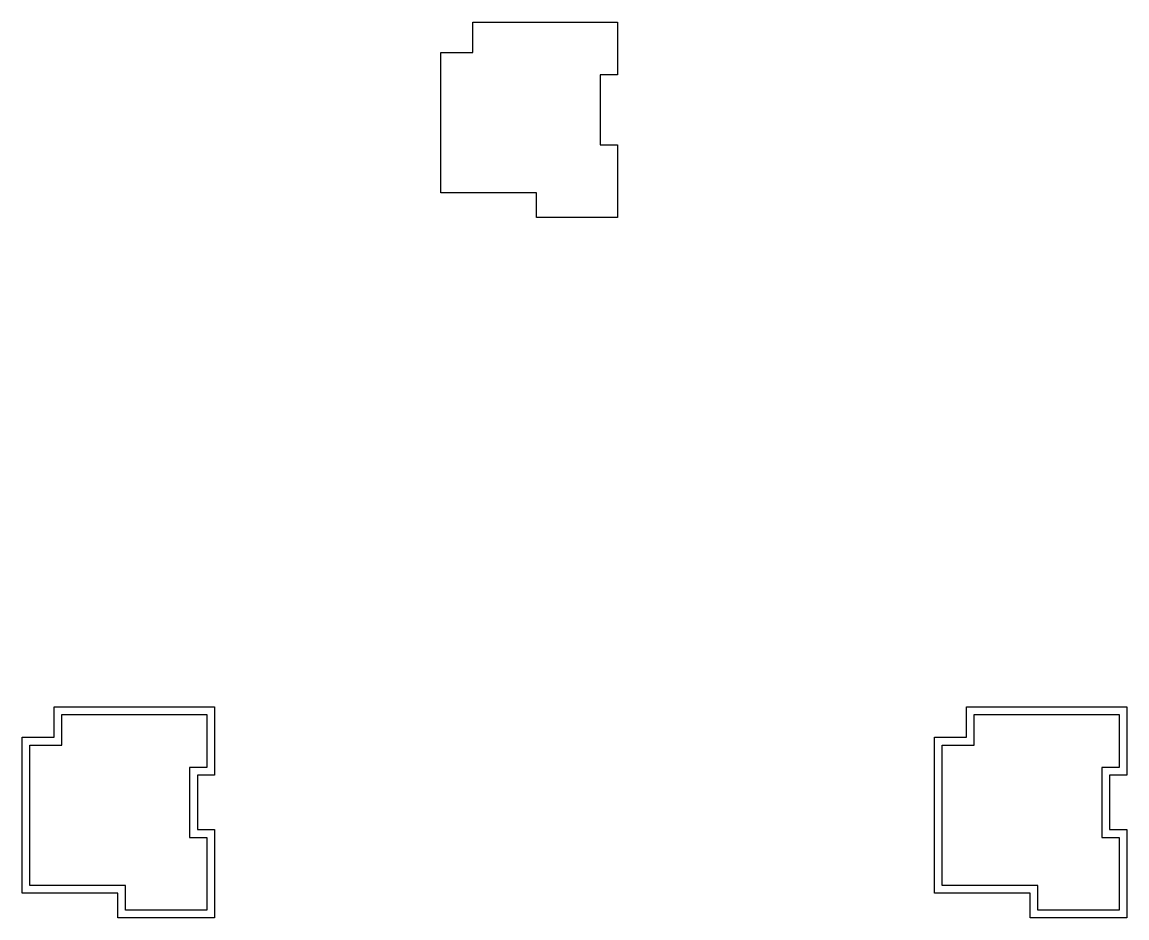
# Model space of a CAD drawing. Header units: metres. Extents: x -1 to 215, y -150 to 286.
# Drawn here: x 172.43 to 214.57, y 204.19 to 238.35 of the extents above; entities that cross this region are included whole.
import ezdxf

# ---------------------------------------------------------------- set-up
doc = ezdxf.new("R2010")
doc.units = ezdxf.units.M

msp = doc.modelspace()

# ---------------------------------------------------------------- linework, layer by layer
for points in [[(188.39974, 231.83571), (188.39974, 237.18571), (189.61974, 237.18571), (189.61974, 238.34571), (195.14398, 238.34571), (195.14398, 236.33571), (194.48398, 236.33571), (194.48398, 233.66571), (195.14398, 233.66571), (195.14398, 230.89571), (192.04974, 230.89571), (192.04974, 231.83571)], [(172.73157, 205.42651), (172.73157, 210.77651), (173.95157, 210.77651), (173.95157, 211.93651), (179.47581, 211.93651), (179.47581, 209.92651), (178.81581, 209.92651), (178.81581, 207.25651), (179.47581, 207.25651), (179.47581, 204.48651), (176.38157, 204.48651), (176.38157, 205.42651)], [(207.52642, 205.42651), (207.52642, 210.77651), (208.74642, 210.77651), (208.74642, 211.93651), (214.27067, 211.93651), (214.27067, 209.92651), (213.61067, 209.92651), (213.61067, 207.25651), (214.27067, 207.25651), (214.27067, 204.48651), (211.17642, 204.48651), (211.17642, 205.42651)]]:
    msp.add_lwpolyline(points, close=True)
for points in [[(172.43157, 205.12651), (172.43157, 211.07651), (173.65157, 211.07651), (173.65157, 212.23651), (179.77581, 212.23651), (179.77581, 209.62651), (179.11581, 209.62651), (179.11581, 207.55651), (179.77581, 207.55651), (179.77581, 204.18651), (176.08157, 204.18651), (176.08157, 205.12651), (172.43157, 205.12651)], [(207.22642, 205.12651), (207.22642, 211.07651), (208.44642, 211.07651), (208.44642, 212.23651), (214.57067, 212.23651), (214.57067, 209.62651), (213.91067, 209.62651), (213.91067, 207.55651), (214.57067, 207.55651), (214.57067, 204.18651), (210.87642, 204.18651), (210.87642, 205.12651), (207.22642, 205.12651)]]:
    msp.add_lwpolyline(points)

doc.saveas('drawing.dxf')
